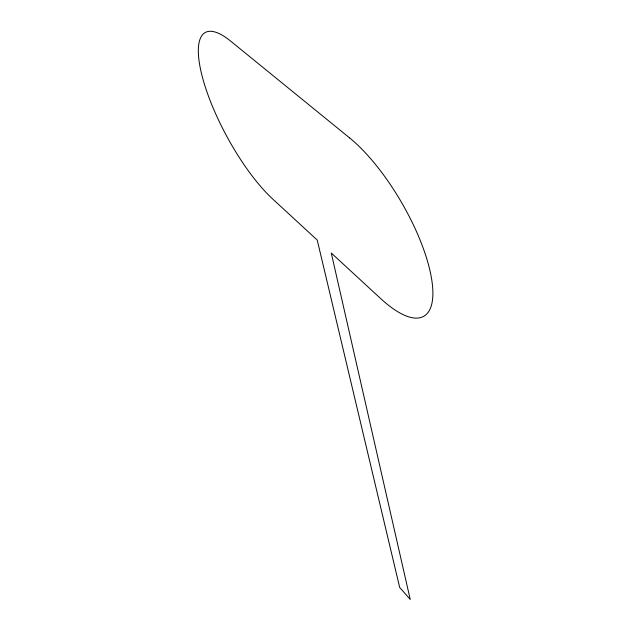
<?xml version="1.0" encoding="UTF-8"?>
<svg xmlns="http://www.w3.org/2000/svg" width="631" height="631" viewBox="0 0 631 631"><rect width="100%" height="100%" fill="white"/><g stroke="black" fill="none" stroke-linecap="round" stroke-linejoin="round"><path stroke-width="0.95" d="M349.645 137.937L230.67 41.133A102.001 30.714 61.5 0 0 202.425 77.258A102.001 30.714 61.5 0 0 272.6 198.915L317.235 240.072L399.675 587.437L410.237 599.45L331.259 253.007L380.706 298.605A110.22 38.034 59.7 0 0 430.981 275.439A110.22 38.034 59.7 0 0 349.645 137.937"/></g></svg>
